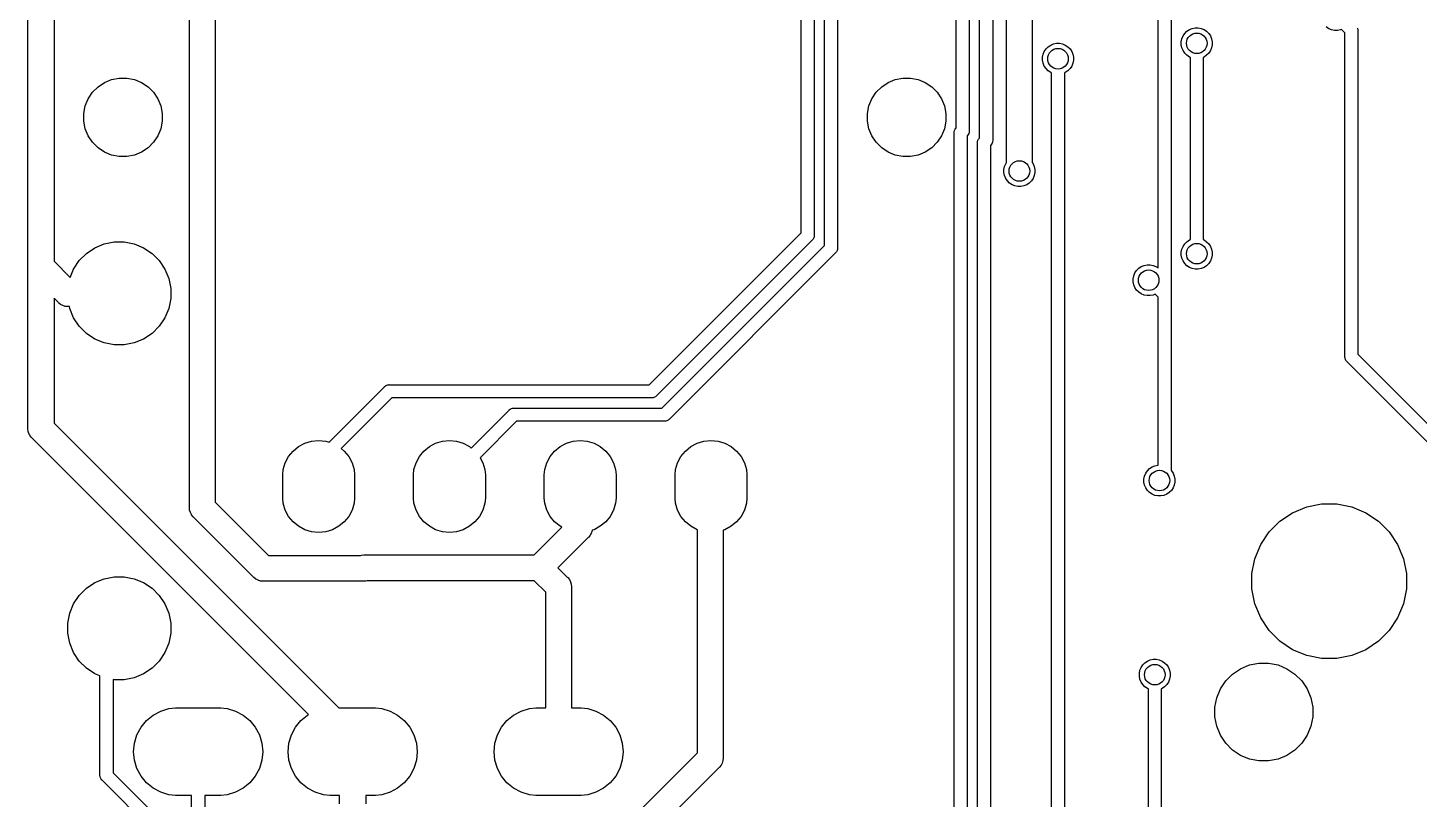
# Model space of a CAD drawing. Extents: x 0.5 to 11.1, y -4 to -0.9.
# Drawn here: x 6.005 to 7.069, y -2.878 to -2.288 of the extents above; entities that cross this region are included whole.
import ezdxf

# ---------------------------------------------------------------- set-up
doc = ezdxf.new("R2010")
doc.units = 0
doc.header["$MEASUREMENT"] = 0
doc.layers.add('BLACK', color=7, linetype='CONTINUOUS')

msp = doc.modelspace()

# ---------------------------------------------------------------- linework, layer by layer
at = {"layer": 'BLACK', "linetype": 'CONTINUOUS'}
for p, q in [((6.715, -2.36464), (6.715, -1.40117)), ((6.725, -1.39934), (6.725, -2.36647)), ((6.00514, -2.47006), (6.00514, -1.41171)), ((6.02514, -1.41536), (6.02514, -2.46641)), ((6.73287, -2.37205), (6.73287, -1.5787)), ((6.74287, -1.58052), (6.74287, -2.37387)), ((6.12864, -2.65424), (6.12864, -1.62087)), ((6.14833, -1.61728), (6.14833, -2.65065)), ((6.59636, -2.44458), (6.59636, -1.73262)), ((6.60636, -1.73445), (6.60636, -2.44641)), ((6.61423, -2.45427), (6.61423, -1.81475)), ((6.62423, -1.81657), (6.62423, -2.45609)), ((6.75344, -2.38025), (6.75344, -2.03808)), ((6.77313, -2.04172), (6.77313, -2.39091)), ((6.86939, -2.47157), (6.86939, -2.05425)), ((6.87923, -2.05425), (6.87923, -2.49169)), ((6.99982, -2.28862), (6.99788, -2.28732)), ((6.88711, -2.29864), (6.88756, -2.29636)), ((6.88756, -2.29636), (6.88845, -2.29421)), ((6.88845, -2.29421), (6.88974, -2.29227)), ((6.88974, -2.29227), (6.89139, -2.29063)), ((6.89139, -2.29063), (6.89332, -2.28934)), ((6.89332, -2.28934), (6.89547, -2.28845)), ((6.89547, -2.28845), (6.89775, -2.28799)), ((6.89775, -2.28799), (6.90008, -2.28799)), ((6.90008, -2.28799), (6.90236, -2.28845)), ((6.90236, -2.28845), (6.90451, -2.28934)), ((6.90451, -2.28934), (6.90645, -2.29063)), ((6.90645, -2.29063), (6.90809, -2.29227)), ((6.90809, -2.29227), (6.90938, -2.29421)), ((6.90938, -2.29421), (6.91027, -2.29636)), ((6.91027, -2.29636), (6.91073, -2.29864)), ((7.00197, -2.28951), (6.99982, -2.28862)), ((7.00425, -2.28996), (7.00197, -2.28951)), ((7.00658, -2.28996), (7.00425, -2.28996)), ((7.00886, -2.28951), (7.00658, -2.28996)), ((7.00953, -2.28923), (7.00886, -2.28951)), ((7.01219, -2.29188), (7.00953, -2.28923)), ((7.01219, -2.53933), (7.01219, -2.29188)), ((7.02168, -2.28795), (7.02196, -2.28888)), ((7.02196, -2.28888), (7.02203, -2.2896)), ((7.02203, -2.2896), (7.02203, -2.2896)), ((7.02203, -2.2896), (7.02205, -2.28984)), ((7.02205, -2.28984), (7.02203, -2.29008)), ((7.02203, -2.29008), (7.02203, -2.53753)), ((6.781, -2.31045), (6.78146, -2.30817)), ((6.78146, -2.30817), (6.78235, -2.30602)), ((6.78235, -2.30602), (6.78364, -2.30409)), ((6.78364, -2.30409), (6.78529, -2.30244)), ((6.78529, -2.30244), (6.78722, -2.30115)), ((6.78722, -2.30115), (6.78937, -2.30026)), ((6.78937, -2.30026), (6.79165, -2.2998)), ((6.79165, -2.2998), (6.79398, -2.2998)), ((6.79398, -2.2998), (6.79626, -2.30026)), ((6.79626, -2.30026), (6.79841, -2.30115)), ((6.79841, -2.30115), (6.80034, -2.30244)), ((6.80034, -2.30244), (6.80199, -2.30409)), ((6.80199, -2.30409), (6.80328, -2.30602)), ((6.80328, -2.30602), (6.80417, -2.30817)), ((6.80417, -2.30817), (6.80463, -2.31045)), ((6.88711, -2.30097), (6.88711, -2.29864)), ((6.88756, -2.30325), (6.88711, -2.30097)), ((6.88845, -2.3054), (6.88756, -2.30325)), ((6.88974, -2.30733), (6.88845, -2.3054)), ((6.89139, -2.30898), (6.88974, -2.30733)), ((6.90809, -2.30733), (6.90645, -2.30898)), ((6.90938, -2.3054), (6.90809, -2.30733)), ((6.91027, -2.30325), (6.90938, -2.3054)), ((6.91073, -2.30097), (6.91027, -2.30325)), ((6.91073, -2.29864), (6.91073, -2.30097)), ((6.781, -2.31278), (6.781, -2.31045)), ((6.78146, -2.31506), (6.781, -2.31278)), ((6.78235, -2.31721), (6.78146, -2.31506)), ((6.78364, -2.31914), (6.78235, -2.31721)), ((6.78529, -2.32079), (6.78364, -2.31914)), ((6.80199, -2.31914), (6.80034, -2.32079)), ((6.80328, -2.31721), (6.80199, -2.31914)), ((6.80417, -2.31506), (6.80328, -2.31721)), ((6.80463, -2.31278), (6.80417, -2.31506)), ((6.80463, -2.31045), (6.80463, -2.31278)), ((6.89332, -2.31027), (6.89139, -2.30898)), ((6.894, -2.31055), (6.89332, -2.31027)), ((6.894, -2.44988), (6.894, -2.31055)), ((6.90451, -2.31027), (6.90384, -2.31055)), ((6.90384, -2.31055), (6.90384, -2.44988)), ((6.90645, -2.30898), (6.90451, -2.31027)), ((6.05879, -2.33308), (6.0637, -2.32979)), ((6.0637, -2.32979), (6.06916, -2.32753)), ((6.06916, -2.32753), (6.07495, -2.32638)), ((6.07495, -2.32638), (6.08086, -2.32638)), ((6.08086, -2.32638), (6.08666, -2.32753)), ((6.08666, -2.32753), (6.09212, -2.32979)), ((6.09212, -2.32979), (6.09703, -2.33308)), ((6.658, -2.33308), (6.66291, -2.32979)), ((6.66291, -2.32979), (6.66837, -2.32753)), ((6.66837, -2.32753), (6.67417, -2.32638)), ((6.67417, -2.32638), (6.68008, -2.32638)), ((6.68008, -2.32638), (6.68587, -2.32753)), ((6.68587, -2.32753), (6.69133, -2.32979)), ((6.69133, -2.32979), (6.69625, -2.33308)), ((6.78722, -2.32208), (6.78529, -2.32079)), ((6.78789, -2.32236), (6.78722, -2.32208)), ((6.78789, -3.15549), (6.78789, -2.32236)), ((6.79841, -2.32208), (6.79774, -2.32236)), ((6.79774, -2.32236), (6.79774, -3.15728)), ((6.80034, -2.32079), (6.79841, -2.32208)), ((6.05132, -2.34217), (6.05461, -2.33725)), ((6.05461, -2.33725), (6.05879, -2.33308)), ((6.09703, -2.33308), (6.10121, -2.33725)), ((6.10121, -2.33725), (6.1045, -2.34217)), ((6.65054, -2.34217), (6.65382, -2.33725)), ((6.65382, -2.33725), (6.658, -2.33308)), ((6.69625, -2.33308), (6.70042, -2.33725)), ((6.70042, -2.33725), (6.70371, -2.34217)), ((6.04791, -2.35342), (6.04906, -2.34763)), ((6.04906, -2.34763), (6.05132, -2.34217)), ((6.1045, -2.34217), (6.10676, -2.34763)), ((6.10676, -2.34763), (6.10791, -2.35342)), ((6.64712, -2.35342), (6.64827, -2.34763)), ((6.64827, -2.34763), (6.65054, -2.34217)), ((6.70371, -2.34217), (6.70597, -2.34763)), ((6.70597, -2.34763), (6.70712, -2.35342)), ((6.04791, -2.35933), (6.04791, -2.35342)), ((6.04906, -2.36513), (6.04791, -2.35933)), ((6.10791, -2.35933), (6.10676, -2.36513)), ((6.10791, -2.35342), (6.10791, -2.35933)), ((6.64712, -2.35933), (6.64712, -2.35342)), ((6.64827, -2.36513), (6.64712, -2.35933)), ((6.70712, -2.35933), (6.70597, -2.36513)), ((6.70712, -2.35342), (6.70712, -2.35933)), ((6.05132, -2.37059), (6.04906, -2.36513)), ((6.05461, -2.3755), (6.05132, -2.37059)), ((6.1045, -2.37059), (6.10121, -2.3755)), ((6.10676, -2.36513), (6.1045, -2.37059)), ((6.65054, -2.37059), (6.64827, -2.36513)), ((6.65382, -2.3755), (6.65054, -2.37059)), ((6.70371, -2.37059), (6.70042, -2.3755)), ((6.70597, -2.36513), (6.70371, -2.37059)), ((6.71334, -2.36835), (6.71344, -2.36737)), ((6.71337, -2.36859), (6.71334, -2.36835)), ((6.71337, -2.99789), (6.71337, -2.36859)), ((6.71344, -2.36737), (6.71372, -2.36642)), ((6.71372, -2.36642), (6.714, -2.3659)), ((6.714, -2.3659), (6.71419, -2.36555)), ((6.71419, -2.36555), (6.71481, -2.36479)), ((6.71481, -2.36479), (6.715, -2.36464)), ((6.72355, -2.37027), (6.72337, -2.37042)), ((6.72337, -2.37042), (6.72337, -2.99971)), ((6.72417, -2.36951), (6.72355, -2.37027)), ((6.72464, -2.36864), (6.72417, -2.36951)), ((6.72492, -2.3677), (6.72464, -2.36864)), ((6.725, -2.36696), (6.72492, -2.3677)), ((6.725, -2.36647), (6.72502, -2.36672)), ((6.72502, -2.36672), (6.725, -2.36696)), ((6.73206, -2.37296), (6.73269, -2.3722)), ((6.73269, -2.3722), (6.73287, -2.37205)), ((6.05879, -2.37968), (6.05461, -2.3755)), ((6.0637, -2.38296), (6.05879, -2.37968)), ((6.06916, -2.38523), (6.0637, -2.38296)), ((6.09212, -2.38296), (6.08666, -2.38523)), ((6.09703, -2.37968), (6.09212, -2.38296)), ((6.10121, -2.3755), (6.09703, -2.37968)), ((6.658, -2.37968), (6.65382, -2.3755)), ((6.66291, -2.38296), (6.658, -2.37968)), ((6.66837, -2.38523), (6.66291, -2.38296)), ((6.69133, -2.38296), (6.68587, -2.38523)), ((6.69625, -2.37968), (6.69133, -2.38296)), ((6.70042, -2.3755), (6.69625, -2.37968)), ((6.73122, -2.37575), (6.73131, -2.37477)), ((6.73124, -2.376), (6.73122, -2.37575)), ((6.73124, -3.00529), (6.73124, -2.376)), ((6.73131, -2.37477), (6.7316, -2.37383)), ((6.7316, -2.37383), (6.73169, -2.37366)), ((6.73169, -2.37366), (6.73206, -2.37296)), ((6.74142, -2.37767), (6.74124, -2.37782)), ((6.74124, -2.37782), (6.74124, -3.00712)), ((6.74205, -2.37691), (6.74142, -2.37767)), ((6.74251, -2.37604), (6.74205, -2.37691)), ((6.74268, -2.37549), (6.74251, -2.37604)), ((6.7428, -2.3751), (6.74268, -2.37549)), ((6.74289, -2.37412), (6.7428, -2.3751)), ((6.74287, -2.37387), (6.74289, -2.37412)), ((6.75344, -2.39091), (6.75344, -2.38025)), ((6.75344, -2.38025), (6.75344, -2.38025)), ((6.07495, -2.38638), (6.06916, -2.38523)), ((6.08086, -2.38638), (6.07495, -2.38638)), ((6.08666, -2.38523), (6.08086, -2.38638)), ((6.67417, -2.38638), (6.66837, -2.38523)), ((6.68008, -2.38638), (6.67417, -2.38638)), ((6.68587, -2.38523), (6.68008, -2.38638)), ((6.75193, -2.394), (6.75282, -2.39185)), ((6.75282, -2.39185), (6.75344, -2.39091)), ((6.77313, -2.39091), (6.77375, -2.39185)), ((6.77375, -2.39185), (6.77464, -2.394)), ((6.75148, -2.39628), (6.75193, -2.394)), ((6.75148, -2.3986), (6.75148, -2.39628)), ((6.75193, -2.40089), (6.75148, -2.3986)), ((6.75282, -2.40304), (6.75193, -2.40089)), ((6.75411, -2.40497), (6.75282, -2.40304)), ((6.77375, -2.40304), (6.77246, -2.40497)), ((6.77464, -2.40089), (6.77375, -2.40304)), ((6.77464, -2.394), (6.7751, -2.39628)), ((6.7751, -2.3986), (6.77464, -2.40089)), ((6.7751, -2.39628), (6.7751, -2.3986)), ((6.75576, -2.40662), (6.75411, -2.40497)), ((6.75769, -2.40791), (6.75576, -2.40662)), ((6.75984, -2.4088), (6.75769, -2.40791)), ((6.76212, -2.40925), (6.75984, -2.4088)), ((6.76445, -2.40925), (6.76212, -2.40925)), ((6.76673, -2.4088), (6.76445, -2.40925)), ((6.76888, -2.40791), (6.76673, -2.4088)), ((6.77082, -2.40662), (6.76888, -2.40791)), ((6.77246, -2.40497), (6.77082, -2.40662)), ((6.48015, -2.56079), (6.59636, -2.44458)), ((6.60636, -2.4469), (6.60629, -2.44763)), ((6.60636, -2.44641), (6.60638, -2.44665)), ((6.60638, -2.44665), (6.60636, -2.4469)), ((6.04988, -2.46044), (6.05633, -2.45613)), ((6.05633, -2.45613), (6.0635, -2.45317)), ((6.0635, -2.45317), (6.0711, -2.45165)), ((6.0711, -2.45165), (6.07886, -2.45165)), ((6.07886, -2.45165), (6.08646, -2.45317)), ((6.08646, -2.45317), (6.09363, -2.45613)), ((6.09363, -2.45613), (6.10008, -2.46044)), ((6.60472, -2.45036), (6.48593, -2.56915)), ((6.48984, -2.57866), (6.61423, -2.45427)), ((6.60491, -2.45021), (6.60472, -2.45036)), ((6.60554, -2.44944), (6.60491, -2.45021)), ((6.606, -2.44858), (6.60554, -2.44944)), ((6.60629, -2.44763), (6.606, -2.44858)), ((6.62416, -2.45732), (6.62387, -2.45826)), ((6.62423, -2.45658), (6.62416, -2.45732)), ((6.62423, -2.45609), (6.62426, -2.45634)), ((6.62426, -2.45634), (6.62423, -2.45658)), ((6.62423, -2.45658), (6.62423, -2.45658)), ((6.88711, -2.45947), (6.88756, -2.45718)), ((6.88756, -2.45718), (6.88845, -2.45504)), ((6.88845, -2.45504), (6.88974, -2.4531)), ((6.88974, -2.4531), (6.89139, -2.45146)), ((6.89139, -2.45146), (6.89332, -2.45016)), ((6.89332, -2.45016), (6.894, -2.44988)), ((6.90384, -2.44988), (6.90451, -2.45016)), ((6.90451, -2.45016), (6.90645, -2.45146)), ((6.90645, -2.45146), (6.90809, -2.4531)), ((6.90809, -2.4531), (6.90938, -2.45504)), ((6.90938, -2.45504), (6.91027, -2.45718)), ((6.91027, -2.45718), (6.91073, -2.45947)), ((6.02514, -2.46641), (6.03746, -2.47873)), ((6.04009, -2.47237), (6.0444, -2.46593)), ((6.0444, -2.46593), (6.04988, -2.46044)), ((6.10008, -2.46044), (6.10556, -2.46593)), ((6.10556, -2.46593), (6.10987, -2.47237)), ((6.62259, -2.46005), (6.49562, -2.58702)), ((6.62279, -2.45989), (6.62259, -2.46005)), ((6.62341, -2.45913), (6.62279, -2.45989)), ((6.62387, -2.45826), (6.62341, -2.45913)), ((6.88711, -2.46179), (6.88711, -2.45947)), ((6.88756, -2.46408), (6.88711, -2.46179)), ((6.88845, -2.46622), (6.88756, -2.46408)), ((6.88974, -2.46816), (6.88845, -2.46622)), ((6.89139, -2.4698), (6.88974, -2.46816)), ((6.90809, -2.46816), (6.90645, -2.4698)), ((6.90938, -2.46622), (6.90809, -2.46816)), ((6.91027, -2.46408), (6.90938, -2.46622)), ((6.91073, -2.46179), (6.91027, -2.46408)), ((6.91073, -2.45947), (6.91073, -2.46179)), ((6.00509, -2.47055), (6.00514, -2.47006)), ((6.00514, -2.47104), (6.00509, -2.47055)), ((6.00514, -2.47006), (6.00514, -2.47006)), ((6.00514, -2.47006), (6.00514, -2.47006)), ((6.00514, -2.5938), (6.00514, -2.47104)), ((6.03746, -2.47873), (6.04009, -2.47237)), ((6.10987, -2.47237), (6.11284, -2.47954)), ((6.8503, -2.47974), (6.85075, -2.47746)), ((6.85075, -2.47746), (6.85164, -2.47531)), ((6.85164, -2.47531), (6.85293, -2.47338)), ((6.85293, -2.47338), (6.85458, -2.47173)), ((6.85458, -2.47173), (6.85651, -2.47044)), ((6.85651, -2.47044), (6.85866, -2.46955)), ((6.85866, -2.46955), (6.86094, -2.46909)), ((6.86094, -2.46909), (6.86327, -2.46909)), ((6.86327, -2.46909), (6.86555, -2.46955)), ((6.86555, -2.46955), (6.8677, -2.47044)), ((6.8677, -2.47044), (6.86939, -2.47157)), ((6.89332, -2.4711), (6.89139, -2.4698)), ((6.89547, -2.47199), (6.89332, -2.4711)), ((6.89775, -2.47244), (6.89547, -2.47199)), ((6.90008, -2.47244), (6.89775, -2.47244)), ((6.90236, -2.47199), (6.90008, -2.47244)), ((6.90451, -2.4711), (6.90236, -2.47199)), ((6.90645, -2.4698), (6.90451, -2.4711)), ((6.11284, -2.47954), (6.11435, -2.48715)), ((6.11435, -2.48715), (6.11435, -2.4949)), ((6.8503, -2.48207), (6.8503, -2.47974)), ((6.85075, -2.48435), (6.8503, -2.48207)), ((6.85164, -2.4865), (6.85075, -2.48435)), ((6.85293, -2.48843), (6.85164, -2.4865)), ((6.85458, -2.49008), (6.85293, -2.48843)), ((6.02819, -2.49775), (6.02514, -2.49469)), ((6.02514, -2.49469), (6.02514, -2.59015)), ((6.02851, -2.49813), (6.02819, -2.49775)), ((6.02889, -2.49844), (6.02851, -2.49813)), ((6.02892, -2.49847), (6.02889, -2.49844)), ((6.02889, -2.49844), (6.02889, -2.49844)), ((6.03003, -2.49938), (6.02892, -2.49847)), ((6.03176, -2.50031), (6.03003, -2.49938)), ((6.11435, -2.4949), (6.11284, -2.50251)), ((6.85651, -2.49137), (6.85458, -2.49008)), ((6.85866, -2.49226), (6.85651, -2.49137)), ((6.86094, -2.49272), (6.85866, -2.49226)), ((6.86327, -2.49272), (6.86094, -2.49272)), ((6.86555, -2.49226), (6.86327, -2.49272)), ((6.86706, -2.49164), (6.86555, -2.49226)), ((6.86939, -2.49397), (6.86706, -2.49164)), ((6.86939, -2.53814), (6.86939, -2.49397)), ((6.87923, -2.49169), (6.87926, -2.49193)), ((6.87926, -2.49193), (6.87923, -2.49217)), ((6.87923, -2.49217), (6.87923, -2.62621)), ((6.03365, -2.50088), (6.03176, -2.50031)), ((6.03512, -2.50102), (6.03365, -2.50088)), ((6.03561, -2.50107), (6.03512, -2.50102)), ((6.03512, -2.50102), (6.03512, -2.50102)), ((6.0361, -2.50102), (6.03561, -2.50107)), ((6.03683, -2.50102), (6.0361, -2.50102)), ((6.03712, -2.50251), (6.03683, -2.50102)), ((6.04009, -2.50967), (6.03712, -2.50251)), ((6.0444, -2.51612), (6.04009, -2.50967)), ((6.10987, -2.50967), (6.10556, -2.51612)), ((6.11284, -2.50251), (6.10987, -2.50967)), ((6.04988, -2.5216), (6.0444, -2.51612)), ((6.10556, -2.51612), (6.10008, -2.5216)), ((6.05633, -2.52591), (6.04988, -2.5216)), ((6.0635, -2.52888), (6.05633, -2.52591)), ((6.0711, -2.53039), (6.0635, -2.52888)), ((6.07886, -2.53039), (6.0711, -2.53039)), ((6.08646, -2.52888), (6.07886, -2.53039)), ((6.09363, -2.52591), (6.08646, -2.52888)), ((6.10008, -2.5216), (6.09363, -2.52591)), ((6.86939, -2.62224), (6.86939, -2.53814)), ((6.86939, -2.53814), (6.86939, -2.53814)), ((7.01216, -2.53957), (7.01219, -2.53933)), ((7.01219, -2.53981), (7.01216, -2.53957)), ((7.01226, -2.54053), (7.01219, -2.53981)), ((7.01219, -2.53981), (7.01219, -2.53981)), ((7.01254, -2.54146), (7.01226, -2.54053)), ((7.01299, -2.54231), (7.01254, -2.54146)), ((7.01361, -2.54306), (7.01299, -2.54231)), ((7.02203, -2.53753), (7.27171, -2.78722)), ((7.0138, -2.54322), (7.01361, -2.54306)), ((7.26348, -2.7929), (7.0138, -2.54322)), ((6.2354, -2.60475), (6.27773, -2.56242)), ((6.27773, -2.56242), (6.27788, -2.56223)), ((6.27788, -2.56223), (6.27865, -2.56161)), ((6.27865, -2.56161), (6.27951, -2.56115)), ((6.27951, -2.56115), (6.28046, -2.56086)), ((6.28046, -2.56086), (6.28119, -2.56079)), ((6.28119, -2.56079), (6.28144, -2.56076)), ((6.28144, -2.56076), (6.28168, -2.56079)), ((6.28168, -2.56079), (6.48015, -2.56079)), ((6.28351, -2.57079), (6.24467, -2.60963)), ((6.48198, -2.57079), (6.28351, -2.57079)), ((6.48222, -2.57081), (6.48198, -2.57079)), ((6.48247, -2.57079), (6.48222, -2.57081)), ((6.4832, -2.57071), (6.48247, -2.57079)), ((6.48415, -2.57043), (6.4832, -2.57071)), ((6.48502, -2.56996), (6.48415, -2.57043)), ((6.48578, -2.56934), (6.48502, -2.56996)), ((6.48593, -2.56915), (6.48578, -2.56934)), ((6.34414, -2.6092), (6.37304, -2.5803)), ((6.37304, -2.5803), (6.3732, -2.58011)), ((6.3732, -2.58011), (6.37396, -2.57948)), ((6.37396, -2.57948), (6.37483, -2.57902)), ((6.37483, -2.57902), (6.37577, -2.57873)), ((6.37577, -2.57873), (6.37651, -2.57866)), ((6.37651, -2.57866), (6.37675, -2.57864)), ((6.37675, -2.57864), (6.377, -2.57866)), ((6.377, -2.57866), (6.48984, -2.57866)), ((6.00509, -2.59429), (6.00514, -2.5938)), ((6.00514, -2.59478), (6.00509, -2.59429)), ((6.00528, -2.59625), (6.00514, -2.59478)), ((6.00514, -2.59478), (6.00514, -2.59478)), ((6.02514, -2.59015), (6.24286, -2.80787)), ((6.37882, -2.58866), (6.3509, -2.61659)), ((6.49166, -2.58866), (6.37882, -2.58866)), ((6.49191, -2.58869), (6.49166, -2.58866)), ((6.49215, -2.58866), (6.49191, -2.58869)), ((6.49289, -2.58859), (6.49215, -2.58866)), ((6.49383, -2.5883), (6.49289, -2.58859)), ((6.4947, -2.58784), (6.49383, -2.5883)), ((6.49546, -2.58721), (6.4947, -2.58784)), ((6.49562, -2.58702), (6.49546, -2.58721)), ((6.00534, -2.59646), (6.00528, -2.59625)), ((6.00585, -2.59814), (6.00534, -2.59646)), ((6.00678, -2.59987), (6.00585, -2.59814)), ((6.00772, -2.60102), (6.00678, -2.59987)), ((6.00803, -2.6014), (6.00772, -2.60102)), ((6.00772, -2.60102), (6.00772, -2.60102)), ((6.00841, -2.60171), (6.00803, -2.6014)), ((6.21971, -2.81301), (6.00841, -2.60171)), ((6.21211, -2.60811), (6.21689, -2.60555)), ((6.21689, -2.60555), (6.22207, -2.60398)), ((6.22207, -2.60398), (6.22746, -2.60345)), ((6.22746, -2.60345), (6.23285, -2.60398)), ((6.23285, -2.60398), (6.2354, -2.60475)), ((6.31211, -2.60811), (6.31689, -2.60555)), ((6.31689, -2.60555), (6.32207, -2.60398)), ((6.32207, -2.60398), (6.32746, -2.60345)), ((6.32746, -2.60345), (6.33285, -2.60398)), ((6.33285, -2.60398), (6.33804, -2.60555)), ((6.33804, -2.60555), (6.34281, -2.60811)), ((6.41211, -2.60811), (6.41689, -2.60555)), ((6.41689, -2.60555), (6.42207, -2.60398)), ((6.42207, -2.60398), (6.42746, -2.60345)), ((6.42746, -2.60345), (6.43285, -2.60398)), ((6.43285, -2.60398), (6.43804, -2.60555)), ((6.43804, -2.60555), (6.44281, -2.60811)), ((6.51211, -2.60811), (6.51689, -2.60555)), ((6.51689, -2.60555), (6.52207, -2.60398)), ((6.52207, -2.60398), (6.52746, -2.60345)), ((6.52746, -2.60345), (6.53285, -2.60398)), ((6.53285, -2.60398), (6.53804, -2.60555)), ((6.53804, -2.60555), (6.54281, -2.60811)), ((6.20193, -2.62051), (6.20448, -2.61573)), ((6.20448, -2.61573), (6.20792, -2.61154)), ((6.20792, -2.61154), (6.21211, -2.60811)), ((6.24467, -2.60963), (6.247, -2.61154)), ((6.247, -2.61154), (6.25044, -2.61573)), ((6.25044, -2.61573), (6.25299, -2.62051)), ((6.30193, -2.62051), (6.30448, -2.61573)), ((6.30448, -2.61573), (6.30792, -2.61154)), ((6.30792, -2.61154), (6.31211, -2.60811)), ((6.34281, -2.60811), (6.34414, -2.6092)), ((6.3509, -2.61659), (6.35299, -2.62051)), ((6.40193, -2.62051), (6.40448, -2.61573)), ((6.40448, -2.61573), (6.40792, -2.61154)), ((6.40792, -2.61154), (6.41211, -2.60811)), ((6.44281, -2.60811), (6.447, -2.61154)), ((6.447, -2.61154), (6.45044, -2.61573)), ((6.45044, -2.61573), (6.45299, -2.62051)), ((6.50193, -2.62051), (6.50448, -2.61573)), ((6.50448, -2.61573), (6.50792, -2.61154)), ((6.50792, -2.61154), (6.51211, -2.60811)), ((6.54281, -2.60811), (6.547, -2.61154)), ((6.547, -2.61154), (6.55044, -2.61573)), ((6.55044, -2.61573), (6.55299, -2.62051)), ((6.19996, -2.62973), (6.20036, -2.62569)), ((6.20036, -2.62569), (6.20193, -2.62051)), ((6.25299, -2.62051), (6.25456, -2.62569)), ((6.25456, -2.62569), (6.25496, -2.62973)), ((6.29996, -2.62973), (6.30036, -2.62569)), ((6.30036, -2.62569), (6.30193, -2.62051)), ((6.35299, -2.62051), (6.35456, -2.62569)), ((6.35456, -2.62569), (6.35496, -2.62973)), ((6.39996, -2.62973), (6.40036, -2.62569)), ((6.40036, -2.62569), (6.40193, -2.62051)), ((6.45299, -2.62051), (6.45456, -2.62569)), ((6.45456, -2.62569), (6.45496, -2.62973)), ((6.49996, -2.62973), (6.50036, -2.62569)), ((6.50036, -2.62569), (6.50193, -2.62051)), ((6.55299, -2.62051), (6.55456, -2.62569)), ((6.55456, -2.62569), (6.55496, -2.62973)), ((6.85991, -2.62846), (6.8612, -2.62653)), ((6.8612, -2.62653), (6.86284, -2.62488)), ((6.86284, -2.62488), (6.86478, -2.62359)), ((6.86478, -2.62359), (6.86693, -2.6227)), ((6.86693, -2.6227), (6.86921, -2.62224)), ((6.86921, -2.62224), (6.86939, -2.62224)), ((6.87923, -2.62621), (6.87955, -2.62653)), ((6.87955, -2.62653), (6.88084, -2.62846)), ((6.19996, -2.64743), (6.19996, -2.62973)), ((6.25496, -2.62973), (6.25496, -2.64743)), ((6.29996, -2.64743), (6.29996, -2.62973)), ((6.35496, -2.62973), (6.35496, -2.64743)), ((6.39996, -2.64743), (6.39996, -2.62973)), ((6.45496, -2.62973), (6.45496, -2.64743)), ((6.49996, -2.64743), (6.49996, -2.62973)), ((6.55496, -2.62973), (6.55496, -2.64743)), ((6.85856, -2.63289), (6.85902, -2.63061)), ((6.85856, -2.63522), (6.85856, -2.63289)), ((6.85902, -2.6375), (6.85856, -2.63522)), ((6.85902, -2.63061), (6.85991, -2.62846)), ((6.85991, -2.63965), (6.85902, -2.6375)), ((6.88084, -2.62846), (6.88173, -2.63061)), ((6.88173, -2.6375), (6.88084, -2.63965)), ((6.88173, -2.63061), (6.88219, -2.63289)), ((6.88219, -2.63522), (6.88173, -2.6375)), ((6.88219, -2.63289), (6.88219, -2.63522)), ((6.20036, -2.65147), (6.19996, -2.64743)), ((6.25496, -2.64743), (6.25456, -2.65147)), ((6.30036, -2.65147), (6.29996, -2.64743)), ((6.35496, -2.64743), (6.35456, -2.65147)), ((6.40036, -2.65147), (6.39996, -2.64743)), ((6.45496, -2.64743), (6.45456, -2.65147)), ((6.50036, -2.65147), (6.49996, -2.64743)), ((6.55496, -2.64743), (6.55456, -2.65147)), ((6.8612, -2.64158), (6.85991, -2.63965)), ((6.86284, -2.64323), (6.8612, -2.64158)), ((6.86478, -2.64452), (6.86284, -2.64323)), ((6.86693, -2.64541), (6.86478, -2.64452)), ((6.86921, -2.64587), (6.86693, -2.64541)), ((6.87154, -2.64587), (6.86921, -2.64587)), ((6.87382, -2.64541), (6.87154, -2.64587)), ((6.87597, -2.64452), (6.87382, -2.64541)), ((6.8779, -2.64323), (6.87597, -2.64452)), ((6.87955, -2.64158), (6.8779, -2.64323)), ((6.88084, -2.63965), (6.87955, -2.64158)), ((6.12859, -2.65472), (6.12864, -2.65424)), ((6.12878, -2.65665), (6.12859, -2.65472)), ((6.12935, -2.65851), (6.12878, -2.65665)), ((6.13013, -2.65998), (6.12935, -2.65851)), ((6.14833, -2.65065), (6.18902, -2.69134)), ((6.20193, -2.65666), (6.20036, -2.65147)), ((6.20448, -2.66143), (6.20193, -2.65666)), ((6.25299, -2.65666), (6.25044, -2.66143)), ((6.25456, -2.65147), (6.25299, -2.65666)), ((6.30193, -2.65666), (6.30036, -2.65147)), ((6.30448, -2.66143), (6.30193, -2.65666)), ((6.35299, -2.65666), (6.35044, -2.66143)), ((6.35456, -2.65147), (6.35299, -2.65666)), ((6.40193, -2.65666), (6.40036, -2.65147)), ((6.40448, -2.66143), (6.40193, -2.65666)), ((6.45299, -2.65666), (6.45044, -2.66143)), ((6.45456, -2.65147), (6.45299, -2.65666)), ((6.50193, -2.65666), (6.50036, -2.65147)), ((6.50448, -2.66143), (6.50193, -2.65666)), ((6.55299, -2.65666), (6.55044, -2.66143)), ((6.55456, -2.65147), (6.55299, -2.65666)), ((6.96253, -2.66515), (6.9722, -2.65869)), ((6.9722, -2.65869), (6.98295, -2.65424)), ((6.98295, -2.65424), (6.99436, -2.65197)), ((6.99436, -2.65197), (7.00599, -2.65197)), ((7.00599, -2.65197), (7.0174, -2.65424)), ((7.0174, -2.65424), (7.02815, -2.65869)), ((7.02815, -2.65869), (7.03782, -2.66515)), ((6.13026, -2.66022), (6.13013, -2.65998)), ((6.13149, -2.66172), (6.13026, -2.66022)), ((6.13187, -2.66203), (6.13149, -2.66172)), ((6.17764, -2.7078), (6.13187, -2.66203)), ((6.20792, -2.66562), (6.20448, -2.66143)), ((6.21211, -2.66906), (6.20792, -2.66562)), ((6.21689, -2.67161), (6.21211, -2.66906)), ((6.24281, -2.66906), (6.23804, -2.67161)), ((6.247, -2.66562), (6.24281, -2.66906)), ((6.25044, -2.66143), (6.247, -2.66562)), ((6.30792, -2.66562), (6.30448, -2.66143)), ((6.31211, -2.66906), (6.30792, -2.66562)), ((6.31689, -2.67161), (6.31211, -2.66906)), ((6.34281, -2.66906), (6.33804, -2.67161)), ((6.347, -2.66562), (6.34281, -2.66906)), ((6.35044, -2.66143), (6.347, -2.66562)), ((6.39236, -2.69094), (6.4135, -2.6698)), ((6.40792, -2.66562), (6.40448, -2.66143)), ((6.41211, -2.66906), (6.40792, -2.66562)), ((6.4135, -2.6698), (6.41211, -2.66906)), ((6.44281, -2.66906), (6.43804, -2.67161)), ((6.447, -2.66562), (6.44281, -2.66906)), ((6.45044, -2.66143), (6.447, -2.66562)), ((6.50792, -2.66562), (6.50448, -2.66143)), ((6.51211, -2.66906), (6.50792, -2.66562)), ((6.51689, -2.67161), (6.51211, -2.66906)), ((6.54281, -2.66906), (6.53804, -2.67161)), ((6.547, -2.66562), (6.54281, -2.66906)), ((6.55044, -2.66143), (6.547, -2.66562)), ((6.95431, -2.67338), (6.96253, -2.66515)), ((7.03782, -2.66515), (7.04605, -2.67338)), ((6.22207, -2.67318), (6.21689, -2.67161)), ((6.22746, -2.67372), (6.22207, -2.67318)), ((6.23285, -2.67318), (6.22746, -2.67372)), ((6.23804, -2.67161), (6.23285, -2.67318)), ((6.32207, -2.67318), (6.31689, -2.67161)), ((6.32746, -2.67372), (6.32207, -2.67318)), ((6.33285, -2.67318), (6.32746, -2.67372)), ((6.33804, -2.67161), (6.33285, -2.67318)), ((6.43357, -2.67758), (6.41036, -2.70079)), ((6.43394, -2.67727), (6.43357, -2.67758)), ((6.43517, -2.67577), (6.43394, -2.67727)), ((6.43609, -2.67406), (6.43517, -2.67577)), ((6.43647, -2.67281), (6.43609, -2.67406)), ((6.43665, -2.67221), (6.43647, -2.67281)), ((6.43667, -2.67203), (6.43665, -2.67221)), ((6.43804, -2.67161), (6.43667, -2.67203)), ((6.51711, -2.67168), (6.51689, -2.67161)), ((6.51711, -2.84218), (6.51711, -2.67168)), ((6.53804, -2.67161), (6.53679, -2.67199)), ((6.53679, -2.67199), (6.53679, -2.84578)), ((6.94784, -2.68305), (6.95431, -2.67338)), ((7.04605, -2.67338), (7.05251, -2.68305)), ((6.18902, -2.69134), (6.25935, -2.69134)), ((6.25935, -2.69134), (6.26018, -2.69109)), ((6.26018, -2.69109), (6.26211, -2.6909)), ((6.26211, -2.6909), (6.26259, -2.69094)), ((6.26259, -2.69094), (6.39236, -2.69094)), ((6.94339, -2.6938), (6.94784, -2.68305)), ((7.05251, -2.68305), (7.05696, -2.6938)), ((6.41036, -2.70079), (6.41754, -2.70797)), ((6.94112, -2.70521), (6.94339, -2.6938)), ((7.05696, -2.6938), (7.05923, -2.70521)), ((6.04988, -2.71635), (6.05633, -2.71204)), ((6.05633, -2.71204), (6.0635, -2.70907)), ((6.0635, -2.70907), (6.0711, -2.70756)), ((6.0711, -2.70756), (6.07886, -2.70756)), ((6.07886, -2.70756), (6.08646, -2.70907)), ((6.08646, -2.70907), (6.09363, -2.71204)), ((6.09363, -2.71204), (6.10008, -2.71635)), ((6.17795, -2.70817), (6.17764, -2.7078)), ((6.17945, -2.7094), (6.17795, -2.70817)), ((6.18065, -2.71005), (6.17945, -2.7094)), ((6.18116, -2.71032), (6.18065, -2.71005)), ((6.18301, -2.71088), (6.18116, -2.71032)), ((6.18494, -2.71107), (6.18301, -2.71088)), ((6.18542, -2.71102), (6.18494, -2.71107)), ((6.26123, -2.71102), (6.18542, -2.71102)), ((6.26171, -2.71107), (6.26123, -2.71102)), ((6.26364, -2.71088), (6.26171, -2.71107)), ((6.26447, -2.71063), (6.26364, -2.71088)), ((6.39236, -2.71063), (6.26447, -2.71063)), ((6.40108, -2.71935), (6.39236, -2.71063)), ((6.41754, -2.70797), (6.41792, -2.70828)), ((6.41792, -2.70828), (6.41915, -2.70978)), ((6.41915, -2.70978), (6.42006, -2.71149)), ((6.42006, -2.71149), (6.42006, -2.71149)), ((6.42006, -2.71149), (6.42063, -2.71335)), ((6.94112, -2.71684), (6.94112, -2.70521)), ((7.05923, -2.70521), (7.05923, -2.71684)), ((6.04009, -2.72828), (6.0444, -2.72183)), ((6.0444, -2.72183), (6.04988, -2.71635)), ((6.10008, -2.71635), (6.10556, -2.72183)), ((6.10556, -2.72183), (6.10987, -2.72828)), ((6.40108, -2.80787), (6.40108, -2.71935)), ((6.42063, -2.71335), (6.42082, -2.71528)), ((6.42082, -2.71528), (6.42077, -2.71576)), ((6.42077, -2.71576), (6.42077, -2.80787)), ((6.94339, -2.72825), (6.94112, -2.71684)), ((7.05923, -2.71684), (7.05696, -2.72825)), ((6.03712, -2.73545), (6.04009, -2.72828)), ((6.10987, -2.72828), (6.11284, -2.73545)), ((6.94784, -2.739), (6.94339, -2.72825)), ((7.05696, -2.72825), (7.05251, -2.739)), ((6.03561, -2.74305), (6.03712, -2.73545)), ((6.03561, -2.75081), (6.03561, -2.74305)), ((6.11284, -2.73545), (6.11435, -2.74305)), ((6.11435, -2.74305), (6.11435, -2.75081)), ((6.95431, -2.74867), (6.94784, -2.739)), ((7.05251, -2.739), (7.04605, -2.74867)), ((6.03712, -2.75841), (6.03561, -2.75081)), ((6.11435, -2.75081), (6.11284, -2.75841)), ((6.96253, -2.75689), (6.95431, -2.74867)), ((7.04605, -2.74867), (7.03782, -2.75689)), ((6.04009, -2.76558), (6.03712, -2.75841)), ((6.0444, -2.77203), (6.04009, -2.76558)), ((6.10987, -2.76558), (6.10556, -2.77203)), ((6.11284, -2.75841), (6.10987, -2.76558)), ((6.9722, -2.76336), (6.96253, -2.75689)), ((6.98295, -2.76781), (6.9722, -2.76336)), ((7.02815, -2.76336), (7.0174, -2.76781)), ((7.03782, -2.75689), (7.02815, -2.76336)), ((6.04988, -2.77751), (6.0444, -2.77203)), ((6.10556, -2.77203), (6.10008, -2.77751)), ((6.85636, -2.77689), (6.85766, -2.77495)), ((6.85766, -2.77495), (6.8593, -2.77331)), ((6.8593, -2.77331), (6.86124, -2.77201)), ((6.86124, -2.77201), (6.86339, -2.77112)), ((6.86339, -2.77112), (6.86567, -2.77067)), ((6.86567, -2.77067), (6.86799, -2.77067)), ((6.86799, -2.77067), (6.87028, -2.77112)), ((6.87028, -2.77112), (6.87243, -2.77201)), ((6.87243, -2.77201), (6.87436, -2.77331)), ((6.87436, -2.77331), (6.876, -2.77495)), ((6.876, -2.77495), (6.8773, -2.77689)), ((6.93246, -2.77788), (6.93927, -2.77506)), ((6.93927, -2.77506), (6.94649, -2.77362)), ((6.94649, -2.77362), (6.95386, -2.77362)), ((6.95386, -2.77362), (6.96109, -2.77506)), ((6.96109, -2.77506), (6.96789, -2.77788)), ((6.99436, -2.77008), (6.98295, -2.76781)), ((7.00599, -2.77008), (6.99436, -2.77008)), ((7.0174, -2.76781), (7.00599, -2.77008)), ((6.05633, -2.78182), (6.04988, -2.77751)), ((6.06026, -2.78344), (6.05633, -2.78182)), ((6.06026, -2.8592), (6.06026, -2.78344)), ((6.0711, -2.7863), (6.07026, -2.78613)), ((6.07026, -2.78613), (6.07026, -2.85738)), ((6.07886, -2.7863), (6.0711, -2.7863)), ((6.08646, -2.78479), (6.07886, -2.7863)), ((6.09363, -2.78182), (6.08646, -2.78479)), ((6.10008, -2.77751), (6.09363, -2.78182)), ((6.85502, -2.78132), (6.85547, -2.77904)), ((6.85502, -2.78364), (6.85502, -2.78132)), ((6.85547, -2.78593), (6.85502, -2.78364)), ((6.85547, -2.77904), (6.85636, -2.77689)), ((6.85636, -2.78807), (6.85547, -2.78593)), ((6.8773, -2.77689), (6.87819, -2.77904)), ((6.87819, -2.78593), (6.8773, -2.78807)), ((6.87819, -2.77904), (6.87864, -2.78132)), ((6.87864, -2.78364), (6.87819, -2.78593)), ((6.87864, -2.78132), (6.87864, -2.78364)), ((6.91703, -2.79331), (6.92113, -2.78718)), ((6.92113, -2.78718), (6.92634, -2.78197)), ((6.92634, -2.78197), (6.93246, -2.77788)), ((6.96789, -2.77788), (6.97402, -2.78197)), ((6.97402, -2.78197), (6.97923, -2.78718)), ((6.97923, -2.78718), (6.98332, -2.79331)), ((6.85766, -2.79001), (6.85636, -2.78807)), ((6.8593, -2.79165), (6.85766, -2.79001)), ((6.86124, -2.79295), (6.8593, -2.79165)), ((6.86191, -2.79323), (6.86124, -2.79295)), ((6.86191, -3.11627), (6.86191, -2.79323)), ((6.87243, -2.79295), (6.87175, -2.79323)), ((6.87175, -2.79323), (6.87175, -3.11807)), ((6.87436, -2.79165), (6.87243, -2.79295)), ((6.876, -2.79001), (6.87436, -2.79165)), ((6.8773, -2.78807), (6.876, -2.79001)), ((6.91421, -2.80011), (6.91703, -2.79331)), ((6.98332, -2.79331), (6.98614, -2.80011)), ((6.10672, -2.81027), (6.11303, -2.80836)), ((6.11303, -2.80836), (6.11794, -2.80787)), ((6.11794, -2.80787), (6.15273, -2.80787)), ((6.15273, -2.80787), (6.15764, -2.80836)), ((6.15764, -2.80836), (6.16395, -2.81027)), ((6.24286, -2.80787), (6.27084, -2.80787)), ((6.27084, -2.80787), (6.27575, -2.80836)), ((6.27575, -2.80836), (6.28206, -2.81027)), ((6.38231, -2.81027), (6.38862, -2.80836)), ((6.38862, -2.80836), (6.39353, -2.80787)), ((6.39353, -2.80787), (6.40108, -2.80787)), ((6.42077, -2.80787), (6.42832, -2.80787)), ((6.42832, -2.80787), (6.43323, -2.80836)), ((6.43323, -2.80836), (6.43954, -2.81027)), ((6.91278, -2.80734), (6.91421, -2.80011)), ((6.91278, -2.81471), (6.91278, -2.80734)), ((6.98614, -2.80011), (6.98758, -2.80734)), ((6.98758, -2.80734), (6.98758, -2.81471)), ((6.09163, -2.82266), (6.09581, -2.81756)), ((6.09581, -2.81756), (6.1009, -2.81338)), ((6.1009, -2.81338), (6.10672, -2.81027)), ((6.16395, -2.81027), (6.16976, -2.81338)), ((6.16976, -2.81338), (6.17486, -2.81756)), ((6.17486, -2.81756), (6.17904, -2.82266)), ((6.20974, -2.82266), (6.21392, -2.81756)), ((6.21392, -2.81756), (6.21901, -2.81338)), ((6.21901, -2.81338), (6.21971, -2.81301)), ((6.28206, -2.81027), (6.28787, -2.81338)), ((6.28787, -2.81338), (6.29297, -2.81756)), ((6.29297, -2.81756), (6.29715, -2.82266)), ((6.36722, -2.82266), (6.3714, -2.81756)), ((6.3714, -2.81756), (6.3765, -2.81338)), ((6.3765, -2.81338), (6.38231, -2.81027)), ((6.43954, -2.81027), (6.44536, -2.81338)), ((6.44536, -2.81338), (6.45045, -2.81756)), ((6.45045, -2.81756), (6.45463, -2.82266)), ((6.91421, -2.82193), (6.91278, -2.81471)), ((6.98758, -2.81471), (6.98614, -2.82193)), ((6.08661, -2.83478), (6.08852, -2.82847)), ((6.08852, -2.82847), (6.09163, -2.82266)), ((6.17904, -2.82266), (6.18215, -2.82847)), ((6.18215, -2.82847), (6.18406, -2.83478)), ((6.20472, -2.83478), (6.20663, -2.82847)), ((6.20663, -2.82847), (6.20974, -2.82266)), ((6.29715, -2.82266), (6.30026, -2.82847)), ((6.30026, -2.82847), (6.30217, -2.83478)), ((6.3622, -2.83478), (6.36411, -2.82847)), ((6.36411, -2.82847), (6.36722, -2.82266)), ((6.45463, -2.82266), (6.45774, -2.82847)), ((6.45774, -2.82847), (6.45965, -2.83478)), ((6.91703, -2.82874), (6.91421, -2.82193)), ((6.92113, -2.83487), (6.91703, -2.82874)), ((6.98332, -2.82874), (6.97923, -2.83487)), ((6.98614, -2.82193), (6.98332, -2.82874)), ((6.08596, -2.84134), (6.08661, -2.83478)), ((6.18406, -2.83478), (6.18471, -2.84134)), ((6.20407, -2.84134), (6.20472, -2.83478)), ((6.30217, -2.83478), (6.30282, -2.84134)), ((6.36155, -2.84134), (6.3622, -2.83478)), ((6.45965, -2.83478), (6.4603, -2.84134)), ((6.92634, -2.84008), (6.92113, -2.83487)), ((6.93246, -2.84417), (6.92634, -2.84008)), ((6.97402, -2.84008), (6.96789, -2.84417)), ((6.97923, -2.83487), (6.97402, -2.84008)), ((6.08661, -2.8479), (6.08596, -2.84134)), ((6.08852, -2.85421), (6.08661, -2.8479)), ((6.18406, -2.8479), (6.18215, -2.85421)), ((6.18471, -2.84134), (6.18406, -2.8479)), ((6.20472, -2.8479), (6.20407, -2.84134)), ((6.20663, -2.85421), (6.20472, -2.8479)), ((6.30217, -2.8479), (6.30026, -2.85421)), ((6.30282, -2.84134), (6.30217, -2.8479)), ((6.3622, -2.8479), (6.36155, -2.84134)), ((6.36411, -2.85421), (6.3622, -2.8479)), ((6.39177, -2.96752), (6.51711, -2.84218)), ((6.45965, -2.8479), (6.45774, -2.85421)), ((6.4603, -2.84134), (6.45965, -2.8479)), ((6.53609, -2.85004), (6.53517, -2.85175)), ((6.53634, -2.8492), (6.53609, -2.85004)), ((6.53665, -2.84819), (6.53634, -2.8492)), ((6.53684, -2.84626), (6.53665, -2.84819)), ((6.53679, -2.84578), (6.53684, -2.84626)), ((6.93927, -2.84699), (6.93246, -2.84417)), ((6.94649, -2.84843), (6.93927, -2.84699)), ((6.95386, -2.84843), (6.94649, -2.84843)), ((6.96109, -2.84699), (6.95386, -2.84843)), ((6.96789, -2.84417), (6.96109, -2.84699)), ((6.06023, -2.85945), (6.06026, -2.8592)), ((6.06026, -2.85969), (6.06023, -2.85945)), ((6.06033, -2.86043), (6.06026, -2.85969)), ((6.06061, -2.86137), (6.06033, -2.86043)), ((6.06108, -2.86224), (6.06061, -2.86137)), ((6.07026, -2.85738), (6.3317, -3.11882)), ((6.09163, -2.86002), (6.08852, -2.85421)), ((6.09581, -2.86512), (6.09163, -2.86002)), ((6.17904, -2.86002), (6.17486, -2.86512)), ((6.18215, -2.85421), (6.17904, -2.86002)), ((6.20974, -2.86002), (6.20663, -2.85421)), ((6.21392, -2.86512), (6.20974, -2.86002)), ((6.29715, -2.86002), (6.29297, -2.86512)), ((6.30026, -2.85421), (6.29715, -2.86002)), ((6.36722, -2.86002), (6.36411, -2.85421)), ((6.3714, -2.86512), (6.36722, -2.86002)), ((6.53357, -2.85356), (6.40315, -2.98398)), ((6.45463, -2.86002), (6.45045, -2.86512)), ((6.45774, -2.85421), (6.45463, -2.86002)), ((6.53394, -2.85325), (6.53357, -2.85356)), ((6.53517, -2.85175), (6.53394, -2.85325)), ((6.0617, -2.863), (6.06108, -2.86224)), ((6.06189, -2.86316), (6.0617, -2.863)), ((6.32592, -3.12718), (6.06189, -2.86316)), ((6.1009, -2.8693), (6.09581, -2.86512)), ((6.10672, -2.87241), (6.1009, -2.8693)), ((6.11303, -2.87432), (6.10672, -2.87241)), ((6.16395, -2.87241), (6.15764, -2.87432)), ((6.16976, -2.8693), (6.16395, -2.87241)), ((6.17486, -2.86512), (6.16976, -2.8693)), ((6.21901, -2.8693), (6.21392, -2.86512)), ((6.22483, -2.87241), (6.21901, -2.8693)), ((6.23114, -2.87432), (6.22483, -2.87241)), ((6.28206, -2.87241), (6.27575, -2.87432)), ((6.28787, -2.8693), (6.28206, -2.87241)), ((6.29297, -2.86512), (6.28787, -2.8693)), ((6.3765, -2.8693), (6.3714, -2.86512)), ((6.38231, -2.87241), (6.3765, -2.8693)), ((6.38862, -2.87432), (6.38231, -2.87241)), ((6.43954, -2.87241), (6.43323, -2.87432)), ((6.44536, -2.8693), (6.43954, -2.87241)), ((6.45045, -2.86512), (6.44536, -2.8693)), ((6.11794, -2.8748), (6.11303, -2.87432)), ((6.13033, -2.8748), (6.11794, -2.8748)), ((6.13033, -2.90369), (6.13033, -2.8748)), ((6.15273, -2.8748), (6.14033, -2.8748)), ((6.14033, -2.8748), (6.14033, -2.90187)), ((6.15764, -2.87432), (6.15273, -2.8748)), ((6.23605, -2.8748), (6.23114, -2.87432)), ((6.24344, -2.8748), (6.23605, -2.8748)), ((6.24344, -2.8812), (6.24344, -2.8748)), ((6.27084, -2.8748), (6.26344, -2.8748)), ((6.26344, -2.8748), (6.26344, -2.8812)), ((6.27575, -2.87432), (6.27084, -2.8748)), ((6.39353, -2.8748), (6.38862, -2.87432)), ((6.42832, -2.8748), (6.39353, -2.8748)), ((6.43323, -2.87432), (6.42832, -2.8748))]:
    msp.add_line(p, q, dxfattribs=at)
at = {"layer": 'BLACK'}
for centre in [(6.89892, -2.2998), (6.79281, -2.31161), (6.76329, -2.39744), (6.89892, -2.46063), (6.86211, -2.48091), (6.87037, -2.63406), (6.86683, -2.78248)]:
    msp.add_circle(centre, 0.007874, dxfattribs=at)

doc.saveas('drawing.dxf')
